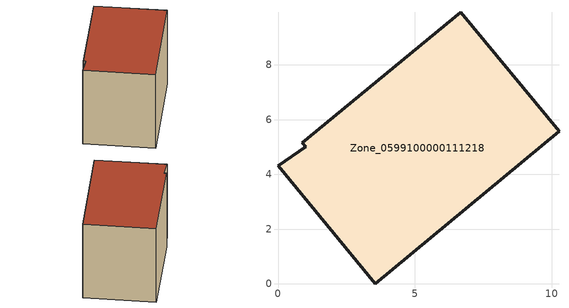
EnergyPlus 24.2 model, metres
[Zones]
Zone_0599100000111218
 floor ground (C_G): 10.26,5.58 3.55,0 0,4.32 1.01,5 0.89,5.16 6.68,9.93 z0
 wall outside (C_F): 10.26,5.58 6.68,9.93 0.89,5.16 1.01,5 0,4.32 3.55,0 10.26,5.58 z0:6.77
 roof outside (C_R): 3.55,0 10.26,5.58 6.68,9.93 0.89,5.16 1.01,5 0,4.32 z6.77
[BUILDING]
Pand.0599100000111218: North Axis=0; Terrain=City; Loads Convergence Tolerance Value=0.04; Temperature Convergence Tolerance Value=0.4; Solar Distribution=FullExterior; Maximum Number of Warmup Days=25; Minimum Number of Warmup Days=1
[Site:Location]
Rotterdam.The.Hague.AP_ZH_NLD Design_Conditions: Latitude=51.96; Longitude=4.45; Time Zone=1; Elevation=-4.5
[SITE:GROUNDTEMPERATURE:BUILDINGSURFACE]
18, 18, 18, 18, 18, 18, 18, 18, 18, 18, 18, 18
[MATERIAL] Thermal Absorptance=0.9; Solar Absorptance=0.7; Visible Absorptance=0.7
Name | Roughness | Thickness | Conductivity | Density | Specific Heat
G.TC.1946 | MediumSmooth | 0.15 | 1 | 540 | 1210
F.TC.1946 | Rough | 0.3 | 0.857143 | 1920 | 840
R.TC.1946 | MediumRough | 0.2 | 0.909091 | 1500 | 1000
[CONSTRUCTION]
C_G: G.TC.1946
C_F: F.TC.1946
C_R: R.TC.1946
[ZONE]
Zone_0599100000111218: Type=1; Multiplier=1; Ceiling Height=Autocalculate; Volume=Autocalculate; Floor Area=autocalculate; Part of Total Floor Area=Yes
[ZONEINFILTRATION:DESIGNFLOWRATE]
Infil_Zone_0599100000111218: Zone or ZoneList or Space or SpaceList=Zone_0599100000111218; Schedule=AlwaysOn; Design Flow Rate Calculation Method=Flow/Area; Flow Rate per Floor Area=0.003; Constant Term Coefficient=1; Temperature Term Coefficient=0; Velocity Term Coefficient=0; Velocity Squared Term Coefficient=0
[HVACTEMPLATE:ZONE:IDEALLOADSAIRSYSTEM]
Zone_0599100000111218: Maximum Heating Supply Air Temperature=50; Minimum Cooling Supply Air Temperature=13; Maximum Heating Supply Air Humidity Ratio=0.0156; Minimum Cooling Supply Air Humidity Ratio=0.0077; Heating Limit=NoLimit; Cooling Limit=NoLimit; Dehumidification Control Type=ConstantSensibleHeatRatio; Cooling Sensible Heat Ratio=0.7; Dehumidification Setpoint=60; Humidification Control Type=None; Humidification Setpoint=30; Outdoor Air Method=None; Outdoor Air Flow Rate per Person=0.00944; Outdoor Air Flow Rate per Zone Floor Area=0; Outdoor Air Flow Rate per Zone=0; Demand Controlled Ventilation Type=None; Outdoor Air Economizer Type=NoEconomizer; Heat Recovery Type=None; Sensible Heat Recovery Effectiveness=0.7; Latent Heat Recovery Effectiveness=0.65
[ZONECONTROL:THERMOSTAT]
ThermostatControl_Zone_0599100000111218: Zone or ZoneList=Zone_0599100000111218; Control Type Schedule=DualSetpointControlType; Control 1=Thermostat_Zone_0599100000111218; Temperature Difference Between Cutout And Setpoint=0
[THERMOSTATSETPOINT:DUALSETPOINT]
Thermostat_Zone_0599100000111218: Heating Setpoint Temperature Schedule=HeatingSetpoint_Zone_0599100000111218; Cooling Setpoint Temperature Schedule=CoolingSetpoint_Zone_0599100000111218
[SCHEDULE:COMPACT]
HeatingSetpoint_Zone_0599100000111218: Through: 12/31, For: AllDays, Until: 24:00, 21
CoolingSetpoint_Zone_0599100000111218: Through: 12/31, For: AllDays, Until: 24:00, 24
DualSetpointControlType: Through: 12/31, For: AllDays, Until: 24:00, 4
AlwaysOn: Through: 12/31, For: AllDays, Until: 24:00, 1
